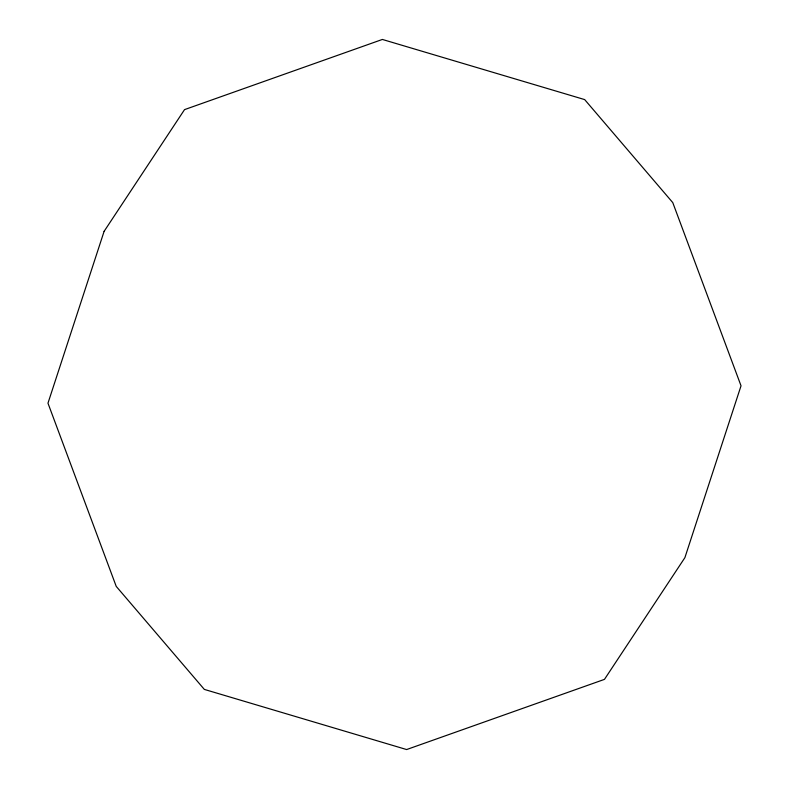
<?xml version="1.0" encoding="UTF-8"?>
<svg xmlns="http://www.w3.org/2000/svg" width="789" height="789" viewBox="0 0 789 789"><rect width="100%" height="100%" fill="white"/><g stroke="black" fill="none" stroke-linecap="round" stroke-linejoin="round"><path stroke-width="1.18" d="M104.109 231.345L47.971 403.189L116.23 586.395L204.331 689.408L406.621 749.55L604.463 679.378L684.891 557.655L741.029 385.811L672.77 202.605L584.669 99.592L382.379 39.45L184.537 109.622L104.109 231.345"/></g></svg>
